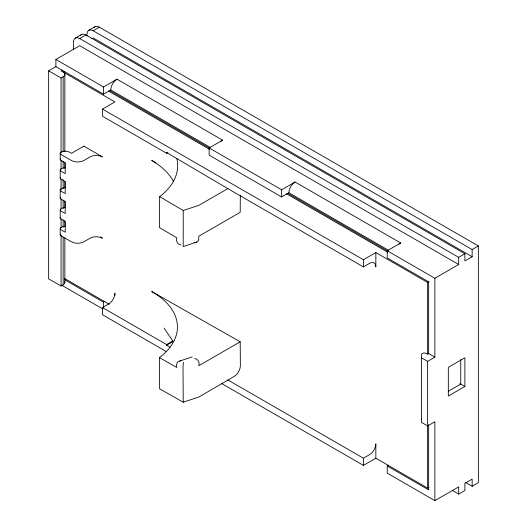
<?xml version="1.0" encoding="UTF-8"?>
<svg xmlns="http://www.w3.org/2000/svg" width="527" height="527" viewBox="0 0 527 527"><rect width="100%" height="100%" fill="white"/><g stroke="black" fill="none" stroke-linecap="round" stroke-linejoin="round"><path stroke-width="0.79" d="M64.656 281.576A5.856 3.379 0 0 1 63.141 284.843L61.073 286.036L48.642 278.862L48.642 70.822L55.895 66.639L55.895 59.465L79.709 45.717L458.681 264.514L458.681 257.341L79.709 38.543A8.788 5.072 60 0 0 73.497 42.127L73.497 49.512M388.616 465.183L387.233 465.98L387.233 473.154L434.867 500.65L434.867 421.738L427.621 425.921L421.402 422.338L421.402 354.678A2.931 1.693 0 0 1 423.214 353.116A2.931 1.693 0 0 1 426.402 353.485L427.621 354.184L428.655 353.584L434.867 357.174L434.867 278.263L287.834 193.376M465.73 482.6L472.139 486.302L472.139 479.129L464.893 483.312L464.893 490.485L458.681 494.076L452.271 490.373M94.004 27.661A8.788 5.072 60 0 1 99.379 27.18L478.358 245.977L478.358 482.719L472.139 486.302M176.776 158.495A87.857 51.126 0.4 0 1 159.648 196.657L159.437 227.618L176.815 237.809C175.702 241.122 177.52 244.344 180.913 244.956M166.572 153.252L166.578 152.52L227.987 188.712L363.419 266.906L369.631 263.316A8.788 5.072 -60 0 1 375.843 266.906L375.843 252.558L363.419 259.732L102.488 109.082L102.488 116.256L166.572 153.252L167.955 152.455M159.648 196.657L183.244 210.49L183.198 246.616L197.539 241.695L198.725 240.154L198.784 236.234L240.2 212.322L240.319 195.207M183.396 362.247L183.001 367.167L183.244 402.22L198.995 396.936L234.199 376.43A8.788 5.112 -60.4 0 0 240.365 365.639L240.2 341.812L151.71 291.53A87.857 50.322 -0.4 0 1 159.437 357.602L159.648 388.814L183.244 402.22M75.315 38.109L81.527 34.518M88.773 30.335L94.992 26.745M79.709 38.543L85.921 34.953L464.893 253.75L464.893 260.924L472.139 256.741L472.139 249.567L93.167 30.77A8.788 5.072 60 0 0 86.955 34.354L86.955 35.994M93.167 30.77L99.379 27.18M91.85 38.702L93.167 37.944L472.139 256.741M62.107 70.223L61.073 70.822L114.912 101.909L102.488 109.082M64.525 71.224L63.141 72.021A5.856 3.379 0 0 1 63.141 76.804L63.141 151.631M48.642 70.822L61.073 77.996L63.141 76.804M55.895 59.465L103.523 86.962L116.987 79.195L222.598 140.169A8.788 5.072 -60 0 0 220.991 141.341M55.895 66.639L103.523 94.135L110.769 89.952A8.788 5.072 -60 0 1 116.987 79.195M222.598 140.169L209.14 147.942L209.14 155.116L281.622 196.96L288.868 192.777A8.788 5.072 -60 0 1 295.08 182.013L400.698 242.993A8.788 5.072 -60 0 0 399.091 244.166M227.987 188.534L198.995 205.273L183.244 210.49M109.735 90.552L281.622 189.786L295.08 182.013M64.215 279.481L103.523 302.175L104.906 301.378M165.939 351.364L102.488 314.731L102.488 307.557L108.7 303.974A8.788 5.072 -60 0 0 114.912 293.21L114.912 295.601M102.488 307.557L166.572 344.559L172.784 340.969L164.108 328.117M166.572 344.559L166.578 345.297L172.79 341.713L172.784 340.969M400.698 242.993L387.233 250.76L387.233 257.934L428.655 281.846L428.655 353.584M240.2 341.812L198.784 365.725C199.917 362.359 198.106 359.006 194.615 358.492M458.681 257.341L464.893 253.75M472.139 249.567L478.358 245.977M375.843 252.558L427.621 282.446L428.998 281.649M434.867 278.263L458.681 264.514M421.402 357.774L427.621 361.357L434.867 357.174M448.325 391.251L460.75 384.078L460.75 359.48M464.893 386.469L448.325 396.034L448.325 367.339L464.893 357.774L464.893 386.469L459.893 383.584M227.987 380.013L363.419 458.207L369.631 454.617A8.788 5.072 -60 0 0 375.843 443.859L375.843 458.207L427.621 488.094L428.998 487.297M221.551 383.472L363.419 465.381L375.843 458.207M434.867 500.65L458.681 486.902L458.681 494.076M192.23 356.865L179.74 361.054C176.492 361.43 176.202 364.895 176.815 367.477L159.437 357.602M196.65 242.163L194.318 242.749M179.74 361.054L180.893 360.824M166.578 345.297L169.977 347.234M110.769 89.952L210.714 147.652M288.868 192.777L388.814 250.477M108.509 91.039L209.594 149.398M286.477 193.784L387.562 252.143M100.42 237.018L102.488 238.211A8.788 5.072 0 0 0 90.064 238.211L83.852 241.801A8.788 5.072 0 0 1 71.428 241.801L61.073 235.819A2.931 1.693 0 0 1 60.315 234.186M64.557 278.487L109.241 304.283M387.233 465.98L428.655 489.893L428.655 424.67M61.58 285.133L102.811 308.941M155.959 162.915L151.71 160.425A87.857 51.126 0.4 0 1 173.482 181.492M427.621 282.446L427.621 354.012M427.621 361.357L427.621 488.094M363.419 259.732L363.419 266.906M363.419 458.207L363.419 465.381M281.622 189.786L281.622 196.96M103.523 86.962L103.523 94.135M103.523 302.175L103.523 307.755M64.854 74.412L64.854 151.704M64.854 162.395L64.854 168.153M64.854 181.308L64.854 187.889M64.854 201.044L64.854 207.618M64.854 220.78L64.854 226.531M64.854 238.046L64.854 282.452M63.141 161.499L63.141 168.073M63.141 179.588L63.141 188.633M63.141 200.148L63.141 208.369M63.141 219.878L63.141 227.282M63.141 237.15L63.141 284.843M61.073 77.996L61.073 152.823M61.073 160.228L61.073 169.272M61.073 179.14L61.073 189.825M61.073 198.877L61.073 208.738A2.931 1.693 0 0 0 61.073 211.11L65.21 213.501L65.21 201.545L61.073 199.153A2.931 1.693 0 0 1 60.315 197.52M61.073 218.606L61.073 227.651M61.073 235.055L61.073 286.036M60.21 153.324L60.21 159.299M60.21 170.063L60.21 178.034M60.21 189.99L60.21 197.961M60.21 209.917L60.21 217.888M60.21 228.646L60.21 234.627M60.315 217.447A2.931 1.693 0 0 0 61.073 219.08L65.21 221.472L65.21 232.236L61.073 229.844A2.931 1.693 0 0 1 61.073 227.453A5.856 3.379 0 0 1 65.21 226.458M60.315 158.864A2.931 1.693 0 0 0 61.073 160.498L65.21 162.889L65.21 173.647L61.073 171.255A2.931 1.693 0 0 1 61.073 168.864A5.856 3.379 0 0 1 65.21 167.876M60.315 177.592A2.931 1.693 0 0 0 61.073 179.226L65.21 181.617L65.21 193.574L61.073 191.182A2.931 1.693 0 0 1 61.073 188.791A5.856 3.379 0 0 1 65.21 187.803M61.073 208.718A5.856 3.379 0 0 1 65.21 207.73M80.539 35.434A8.788 5.072 60 0 1 85.921 34.953M421.402 419.242A2.931 1.693 0 0 1 421.798 418.398M83.852 146.15L71.428 153.324L69.353 152.125A5.856 3.379 0 0 0 61.073 152.125A2.931 1.693 0 0 0 61.073 154.516L71.428 160.498A8.788 5.072 0 0 0 83.852 160.498L90.064 156.908A8.788 5.072 0 0 1 102.488 156.908L83.852 146.15"/></g></svg>
